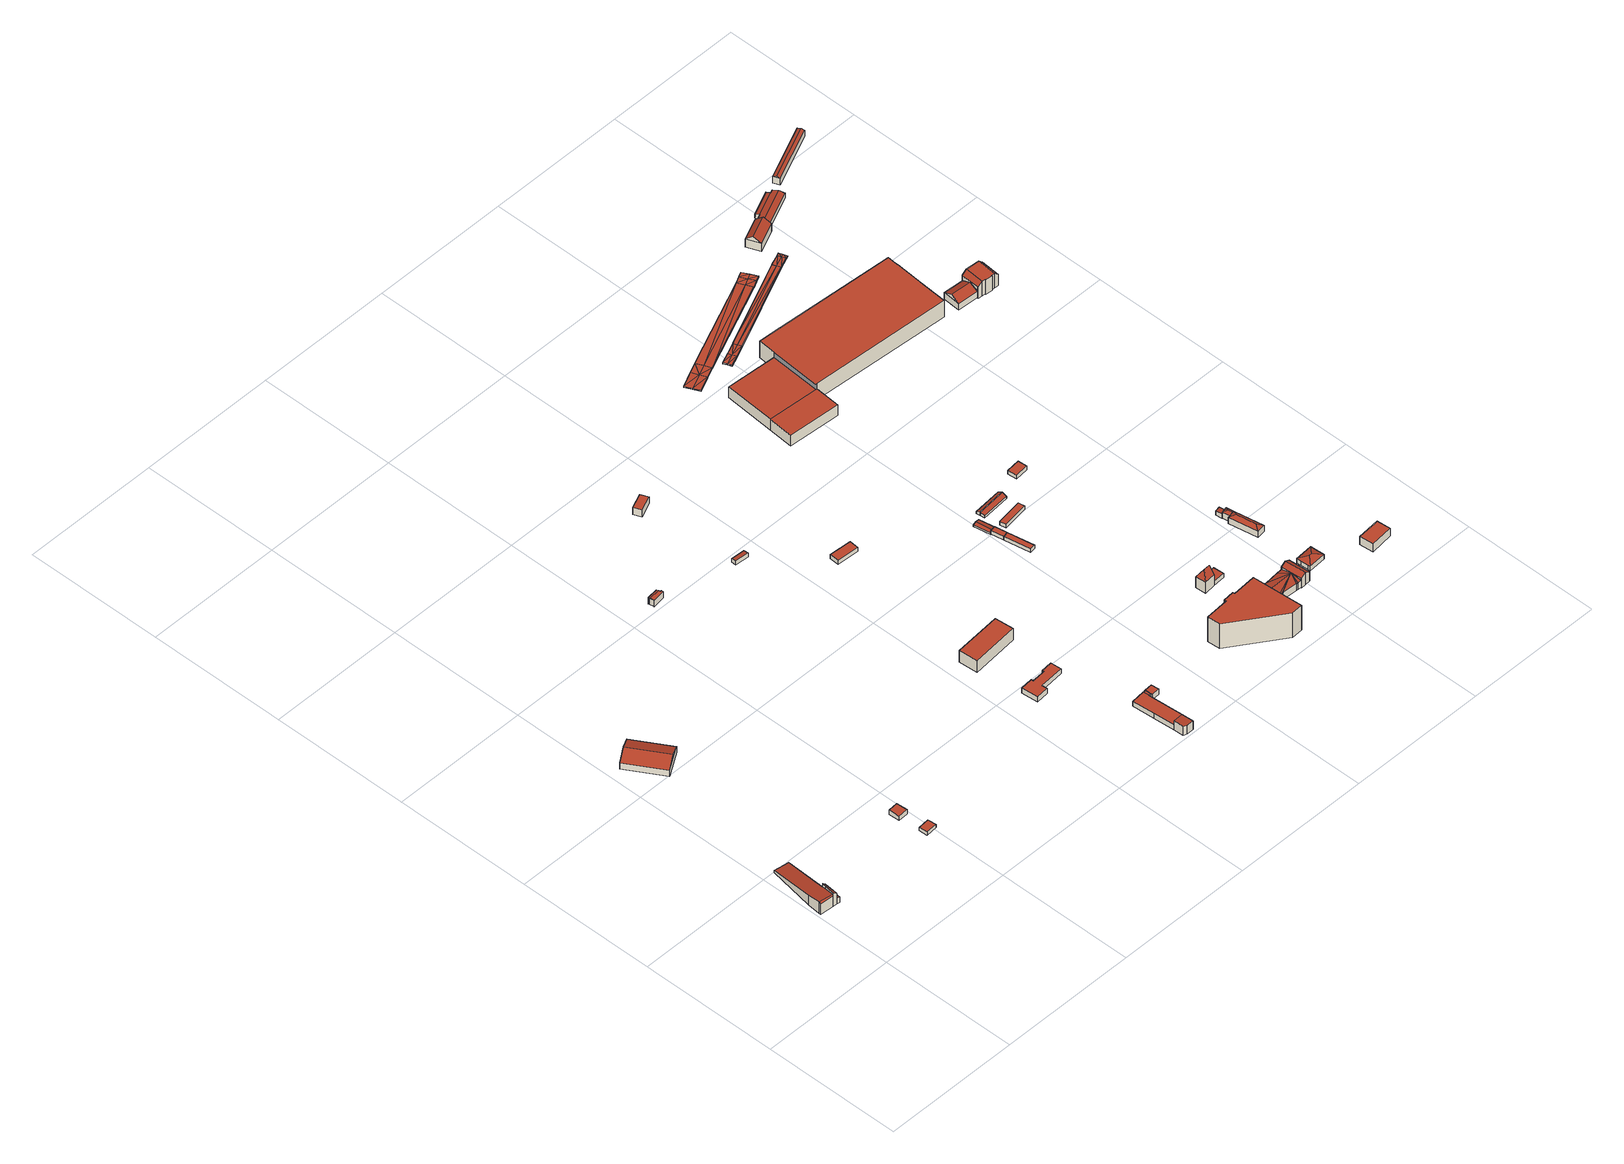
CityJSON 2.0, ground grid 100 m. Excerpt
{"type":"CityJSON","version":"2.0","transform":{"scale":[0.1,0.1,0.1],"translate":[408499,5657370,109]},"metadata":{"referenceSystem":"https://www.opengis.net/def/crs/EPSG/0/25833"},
"CityObjects":{
"building1":{"type":"Building","attributes":{"Gemeindeschluessel":14612000,"Geometrietyp2DReferenz":"3000","function":"31001_2000","roofType":"9999"},"children":["building1-1","building1-2","building1-3"]},
"building1-1":{"type":"BuildingPart","attributes":{"Dachtyp_tdc":"tdcPolyFlatRoof","Dachneigung":42.56,"QualitaetDacherkennung":70,"Geometrietyp2DReferenz":"3000","measuredHeight":11.5,"roofType":"2100"},"parents":["building1"],"geometry":[{"type":"MultiSurface","lod":"2","boundaries":[[[0,1,2,3,4]],[[1,5,6,2]],[[5,7,6]],[[8,9,10,11,12,13]],[[9,8,5,1,0]],[[3,2,6,12,11,14]]],"semantics":{"surfaces":[{"type":"WallSurface"},{"type":"RoofSurface"},{"type":"GroundSurface"}],"values":[0,0,0,0,1,2]}}]},
"building1-2":{"type":"BuildingPart","attributes":{"Dachtyp_tdc":"tdcPolyFlatRoof","Dachneigung":3.04,"QualitaetDacherkennung":68,"Geometrietyp2DReferenz":"3000","measuredHeight":4.82,"roofType":"2100"},"parents":["building1"],"geometry":[{"type":"MultiSurface","lod":"2","boundaries":[[[15,16,17,18]],[[16,13,12,17]],[[7,15,18,6]],[[7,13,16,15]],[[18,17,12,6]]],"semantics":{"surfaces":[{"type":"WallSurface"},{"type":"RoofSurface"},{"type":"GroundSurface"}],"values":[0,0,0,1,2]}}]},
"building1-3":{"type":"BuildingPart","attributes":{"Dachtyp_tdc":"tdcGableRoof","Dachneigung":10.05,"QualitaetDacherkennung":10,"Geometrietyp2DReferenz":"3000","measuredHeight":9.63,"roofType":"3100"},"parents":["building1"],"geometry":[{"type":"MultiSurface","lod":"2","boundaries":[[[19,20,21,22]],[[20,4,3,21]],[[10,23,24,11]],[[23,25,26,24]],[[25,27,28,26]],[[27,29,30,28]],[[29,19,22,30]],[[25,23,10,31]],[[31,4,20,19,29,27,25]],[[22,21,3,14,11,24,26,28,30]]],"semantics":{"surfaces":[{"type":"WallSurface"},{"type":"RoofSurface"},{"type":"GroundSurface"}],"values":[0,0,0,0,0,0,0,1,1,2]}}]},
"building2":{"type":"Building","attributes":{"Dachtyp_tdc":"tdcGableRoof","Gemeindeschluessel":14612000,"Dachneigung":17.83,"QualitaetDacherkennung":92,"Geometrietyp2DReferenz":"3000","measuredHeight":8.3,"function":"31001_2000","roofType":"3100"},"geometry":[{"type":"Solid","lod":"2","boundaries":[[[[32,33,34,35]],[[33,36,37,34]],[[36,38,39,37]],[[38,32,35,39]],[[36,33,40]],[[32,38,41]],[[33,32,41,40]],[[38,36,40,41]],[[35,34,37,39]]]],"semantics":{"surfaces":[{"type":"WallSurface"},{"type":"RoofSurface"},{"type":"GroundSurface"}],"values":[[0,0,0,0,0,0,1,1,2]]}}]},
"building3":{"type":"Building","attributes":{"Dachtyp_tdc":"tdcPolyFlatRoof","Gemeindeschluessel":14612000,"Dachneigung":0,"QualitaetDacherkennung":65,"Geometrietyp2DReferenz":"3000","measuredHeight":2.72,"function":"31001_2000","roofType":"1000"},"geometry":[{"type":"Solid","lod":"2","boundaries":[[[[42,43,44,45]],[[43,46,47,44]],[[46,48,49,47]],[[48,42,45,49]],[[48,46,43,42]],[[45,44,47,49]]]],"semantics":{"surfaces":[{"type":"WallSurface"},{"type":"RoofSurface"},{"type":"GroundSurface"}],"values":[[0,0,0,0,1,2]]}}]},
"building4":{"type":"Building","attributes":{"Dachtyp_tdc":"tdcPolyFlatRoof","Gemeindeschluessel":14612000,"Dachneigung":0,"QualitaetDacherkennung":68,"Geometrietyp2DReferenz":"3000","measuredHeight":3.53,"function":"31001_2000","roofType":"1000"},"geometry":[{"type":"Solid","lod":"2","boundaries":[[[[50,51,52,53]],[[51,54,55,52]],[[54,56,57,55]],[[56,50,53,57]],[[56,54,51,50]],[[53,52,55,57]]]],"semantics":{"surfaces":[{"type":"WallSurface"},{"type":"RoofSurface"},{"type":"GroundSurface"}],"values":[[0,0,0,0,1,2]]}}]},
"building5":{"type":"Building","attributes":{"Dachtyp_tdc":"tdcFreeFormRoof","Gemeindeschluessel":14612000,"Dachneigung":22.94,"QualitaetDacherkennung":70,"Geometrietyp2DReferenz":"3000","measuredHeight":5.92,"function":"31001_9998","roofType":"5000"},"geometry":[{"type":"Solid","lod":"2","boundaries":[[[[58,59,60,61]],[[59,62,63,60]],[[62,64,65,63]],[[64,66,67,65]],[[66,68,69,67]],[[68,70,71,69]],[[70,72,73,71]],[[72,58,61,73]],[[74,75,76,77,78]],[[79,80,78,77,66,64,62]],[[66,77,76,68]],[[58,80,79,59]],[[72,74,78,80,58]],[[59,79,62]],[[68,76,75,70]],[[70,75,74,72]],[[61,60,63,65,67,69,71,73]]]],"semantics":{"surfaces":[{"type":"WallSurface"},{"type":"RoofSurface"},{"type":"GroundSurface"}],"values":[[0,0,0,0,0,0,0,0,1,1,0,0,0,0,0,0,2]]}}]},
"building6":{"type":"Building","attributes":{"Dachtyp_tdc":"tdcPolyFlatRoof","Gemeindeschluessel":14612000,"Dachneigung":0,"QualitaetDacherkennung":86,"Geometrietyp2DReferenz":"3000","measuredHeight":4.16,"function":"31001_2000","roofType":"1000"},"geometry":[{"type":"Solid","lod":"2","boundaries":[[[[81,82,83,84]],[[82,85,86,83]],[[85,87,88,86]],[[87,89,90,88]],[[89,91,92,90]],[[91,93,94,92]],[[93,95,96,94]],[[95,97,98,96]],[[97,99,100,98]],[[99,81,84,100]],[[99,97,95,93,91,89,87,85,82,81]],[[84,83,86,88,90,92,94,96,98,100]]]],"semantics":{"surfaces":[{"type":"WallSurface"},{"type":"RoofSurface"},{"type":"GroundSurface"}],"values":[[0,0,0,0,0,0,0,0,0,0,1,2]]}}]},
"building7":{"type":"Building","attributes":{"Gemeindeschluessel":14612000,"Geometrietyp2DReferenz":"3000","function":"31001_2000","roofType":"9999"},"children":["building7-1","building7-2","building7-3"]},
"building7-1":{"type":"BuildingPart","attributes":{"Dachtyp_tdc":"tdcPolyFlatRoof","Dachneigung":3.23,"QualitaetDacherkennung":90,"Geometrietyp2DReferenz":"3000","measuredHeight":7.72,"roofType":"2100"},"parents":["building7"],"geometry":[{"type":"MultiSurface","lod":"2","boundaries":[[[101,102,103,104,105]],[[106,107,108,109,110]],[[107,111,112,108]],[[111,101,105,112]],[[111,107,106,102,101]],[[105,104,109,108,112]]],"semantics":{"surfaces":[{"type":"WallSurface"},{"type":"RoofSurface"},{"type":"GroundSurface"}],"values":[0,0,0,0,1,2]}}]},
"building7-2":{"type":"BuildingPart","attributes":{"Dachtyp_tdc":"tdcPolyFlatRoof","Dachneigung":0,"QualitaetDacherkennung":50,"Geometrietyp2DReferenz":"3000","measuredHeight":4.09,"roofType":"1000"},"parents":["building7"],"geometry":[{"type":"MultiSurface","lod":"2","boundaries":[[[113,114,115,116,117]],[[114,118,119,115]],[[118,120,121,119]],[[120,110,109,121]],[[103,122,123,104]],[[122,124,125,123]],[[124,126,127,128,125]],[[124,122,103,110,120,118,114,113,126]],[[128,116,115,119,121,109,104,123,125]]],"semantics":{"surfaces":[{"type":"WallSurface"},{"type":"RoofSurface"},{"type":"GroundSurface"}],"values":[0,0,0,0,0,0,0,1,2]}}]},
"building7-3":{"type":"BuildingPart","attributes":{"Dachtyp_tdc":"tdcPolyFlatRoof","Dachneigung":18.25,"QualitaetDacherkennung":64,"Geometrietyp2DReferenz":"3000","measuredHeight":4.33,"roofType":"2100"},"parents":["building7"],"geometry":[{"type":"MultiSurface","lod":"2","boundaries":[[[127,129,130,128]],[[129,131,132,130]],[[131,117,116,132]],[[117,131,129,127]],[[128,130,132,116]]],"semantics":{"surfaces":[{"type":"WallSurface"},{"type":"RoofSurface"},{"type":"GroundSurface"}],"values":[0,0,0,1,2]}}]},
"building8":{"type":"Building","attributes":{"Dachtyp_tdc":"tdcPolyFlatRoof","Gemeindeschluessel":14612000,"Dachneigung":0,"QualitaetDacherkennung":89,"Geometrietyp2DReferenz":"3000","measuredHeight":9.69,"function":"31001_2000","roofType":"1000"},"geometry":[{"type":"Solid","lod":"2","boundaries":[[[[133,134,135,136]],[[134,137,138,135]],[[137,139,140,138]],[[139,133,136,140]],[[139,137,134,133]],[[136,135,138,140]]]],"semantics":{"surfaces":[{"type":"WallSurface"},{"type":"RoofSurface"},{"type":"GroundSurface"}],"values":[[0,0,0,0,1,2]]}}]},
"building9":{"type":"Building","attributes":{"Dachtyp_tdc":"tdcPolyFlatRoof","Gemeindeschluessel":14612000,"Dachneigung":9.47,"QualitaetDacherkennung":72,"Geometrietyp2DReferenz":"3000","measuredHeight":3.35,"function":"31001_9998","roofType":"2100"},"geometry":[{"type":"Solid","lod":"2","boundaries":[[[[141,142,143,144]],[[142,145,146,143]],[[145,147,148,146]],[[147,141,144,148]],[[147,145,142,141]],[[144,143,146,148]]]],"semantics":{"surfaces":[{"type":"WallSurface"},{"type":"RoofSurface"},{"type":"GroundSurface"}],"values":[[0,0,0,0,1,2]]}}]},
"building10":{"type":"Building","attributes":{"Dachtyp_tdc":"tdcPolyFlatRoof","Gemeindeschluessel":14612000,"Dachneigung":0,"QualitaetDacherkennung":86,"Geometrietyp2DReferenz":"3000","measuredHeight":4.39,"function":"31001_2000","roofType":"1000"},"geometry":[{"type":"Solid","lod":"2","boundaries":[[[[149,150,151,152]],[[150,153,154,151]],[[153,155,156,154]],[[155,157,158,156]],[[157,149,152,158]],[[157,155,153,150,149]],[[152,151,154,156,158]]]],"semantics":{"surfaces":[{"type":"WallSurface"},{"type":"RoofSurface"},{"type":"GroundSurface"}],"values":[[0,0,0,0,0,1,2]]}}]},
"building11":{"type":"Building","attributes":{"Dachtyp_tdc":"tdcPolyFlatRoof","Gemeindeschluessel":14612000,"Dachneigung":0,"QualitaetDacherkennung":69,"Geometrietyp2DReferenz":"3000","measuredHeight":5.71,"function":"31001_2000","roofType":"1000"},"geometry":[{"type":"Solid","lod":"2","boundaries":[[[[159,160,161,162]],[[160,163,164,161]],[[163,165,166,164]],[[165,159,162,166]],[[165,163,160,159]],[[162,161,164,166]]]],"semantics":{"surfaces":[{"type":"WallSurface"},{"type":"RoofSurface"},{"type":"GroundSurface"}],"values":[[0,0,0,0,1,2]]}}]},
"building12":{"type":"Building","attributes":{"Dachtyp_tdc":"tdcPolyFlatRoof","Gemeindeschluessel":14612000,"Dachneigung":0,"QualitaetDacherkennung":74,"Geometrietyp2DReferenz":"3000","measuredHeight":3.53,"function":"31001_2000","roofType":"1000"},"geometry":[{"type":"Solid","lod":"2","boundaries":[[[[167,168,169,170]],[[168,171,172,169]],[[171,173,174,172]],[[173,167,170,174]],[[173,171,168,167]],[[170,169,172,174]]]],"semantics":{"surfaces":[{"type":"WallSurface"},{"type":"RoofSurface"},{"type":"GroundSurface"}],"values":[[0,0,0,0,1,2]]}}]},
"building13":{"type":"Building","attributes":{"Dachtyp_tdc":"tdcPolyFlatRoof","Gemeindeschluessel":14612000,"Dachneigung":0,"QualitaetDacherkennung":20,"Geometrietyp2DReferenz":"3000","measuredHeight":20.6,"function":"31001_2000","roofType":"1000"},"geometry":[{"type":"Solid","lod":"2","boundaries":[[[[175,176,177,178]],[[176,179,180,177]],[[179,181,182,180]],[[181,183,184,182]],[[183,185,186,184]],[[185,187,188,186]],[[187,189,190,188]],[[189,191,192,190]],[[191,175,178,192]],[[191,189,187,185,183,181,179,176,175]],[[178,177,180,182,184,186,188,190,192]]]],"semantics":{"surfaces":[{"type":"WallSurface"},{"type":"RoofSurface"},{"type":"GroundSurface"}],"values":[[0,0,0,0,0,0,0,0,0,1,2]]}}]},
"building14":{"type":"Building","attributes":{"Dachtyp_tdc":"tdcPolyFlatRoof","Gemeindeschluessel":14612000,"Dachneigung":0,"QualitaetDacherkennung":90,"Geometrietyp2DReferenz":"3000","measuredHeight":2.68,"function":"31001_9998","roofType":"1000"},"geometry":[{"type":"Solid","lod":"2","boundaries":[[[[193,194,195,196]],[[194,197,198,195]],[[197,199,200,198]],[[199,193,196,200]],[[199,197,194,193]],[[196,195,198,200]]]],"semantics":{"surfaces":[{"type":"WallSurface"},{"type":"RoofSurface"},{"type":"GroundSurface"}],"values":[[0,0,0,0,1,2]]}}]},
"building15":{"type":"Building","attributes":{"Dachtyp_tdc":"tdcPolyFlatRoof","Gemeindeschluessel":14612000,"Dachneigung":0,"QualitaetDacherkennung":85,"Geometrietyp2DReferenz":"3000","measuredHeight":2.77,"function":"31001_9998","roofType":"1000"},"geometry":[{"type":"Solid","lod":"2","boundaries":[[[[199,197,201,202]],[[197,203,204,201]],[[203,205,206,204]],[[205,199,202,206]],[[205,203,197,199]],[[202,201,204,206]]]],"semantics":{"surfaces":[{"type":"WallSurface"},{"type":"RoofSurface"},{"type":"GroundSurface"}],"values":[[0,0,0,0,1,2]]}}]},
"building16":{"type":"Building","attributes":{"Dachtyp_tdc":"tdcFreeFormRoof","Gemeindeschluessel":14612000,"Dachneigung":17.52,"QualitaetDacherkennung":20,"Geometrietyp2DReferenz":"3000","measuredHeight":2.26,"function":"31001_9998","roofType":"5000"},"geometry":[{"type":"Solid","lod":"2","boundaries":[[[[207,208,209,210]],[[208,211,212,209]],[[211,213,214,212]],[[213,215,216,214]],[[215,207,210,216]],[[207,215,213,217,218]],[[208,218,217,211]],[[208,207,218]],[[213,211,217]],[[210,209,212,214,216]]]],"semantics":{"surfaces":[{"type":"WallSurface"},{"type":"RoofSurface"},{"type":"GroundSurface"}],"values":[[0,0,0,0,0,1,1,0,0,2]]}}]},
"building17":{"type":"Building","attributes":{"Dachtyp_tdc":"tdcFreeFormRoof","Gemeindeschluessel":14612000,"Dachneigung":56.59,"QualitaetDacherkennung":3,"Geometrietyp2DReferenz":"3000","measuredHeight":14.54,"function":"31001_9998","roofType":"5000"},"geometry":[{"type":"Solid","lod":"2","boundaries":[[[[219,220,221,222]],[[220,223,224,221]],[[223,225,226,224]],[[225,219,222,226]],[[227,228,225,223]],[[227,223,220]],[[228,227,220,219]],[[228,219,225]],[[222,221,224,226]]]],"semantics":{"surfaces":[{"type":"WallSurface"},{"type":"RoofSurface"},{"type":"GroundSurface"}],"values":[[0,0,0,0,1,1,1,0,2]]}}]},
"building18":{"type":"Building","attributes":{"Dachtyp_tdc":"tdcPolyFlatRoof","Gemeindeschluessel":14612000,"Dachneigung":0,"QualitaetDacherkennung":0,"Geometrietyp2DReferenz":"3000","BezugspunktDach":"2000","measuredHeight":3,"function":"31001_9998"},"geometry":[{"type":"MultiSurface","lod":"2","boundaries":[[[229,230,231,232]],[[232,231,233,234]],[[231,230,235,233]],[[230,229,236,235]],[[229,232,234,236]],[[234,233,235,236]]],"semantics":{"surfaces":[{"type":"RoofSurface"},{"type":"WallSurface"},{"type":"GroundSurface"}],"values":[0,1,1,1,1,2]}}]},
"building19":{"type":"Building","attributes":{"Dachtyp_tdc":"tdcPolyFlatRoof","Gemeindeschluessel":14612000,"Dachneigung":24.61,"QualitaetDacherkennung":64,"Geometrietyp2DReferenz":"3000","measuredHeight":3.1,"function":"31001_9998","roofType":"2100"},"geometry":[{"type":"Solid","lod":"2","boundaries":[[[[237,238,239,240]],[[238,241,242,239]],[[241,243,244,242]],[[243,237,240,244]],[[243,241,238,237]],[[240,239,242,244]]]],"semantics":{"surfaces":[{"type":"WallSurface"},{"type":"RoofSurface"},{"type":"GroundSurface"}],"values":[[0,0,0,0,1,2]]}}]},
"building20":{"type":"Building","attributes":{"Dachtyp_tdc":"tdcPolyFlatRoof","Gemeindeschluessel":14612000,"Dachneigung":26.6,"QualitaetDacherkennung":66,"Geometrietyp2DReferenz":"3000","measuredHeight":3.11,"function":"31001_9998","roofType":"2100"},"geometry":[{"type":"Solid","lod":"2","boundaries":[[[[238,245,246,239]],[[245,247,248,246]],[[247,241,242,248]],[[241,238,239,242]],[[241,247,245,238]],[[239,246,248,242]]]],"semantics":{"surfaces":[{"type":"WallSurface"},{"type":"RoofSurface"},{"type":"GroundSurface"}],"values":[[0,0,0,0,1,2]]}}]},
"building21":{"type":"Building","attributes":{"Dachtyp_tdc":"tdcPolyFlatRoof","Gemeindeschluessel":14612000,"Dachneigung":0,"QualitaetDacherkennung":41,"Geometrietyp2DReferenz":"3000","measuredHeight":3.56,"function":"31001_9998","roofType":"1000"},"geometry":[{"type":"Solid","lod":"2","boundaries":[[[[249,250,226,222]],[[250,251,252,226]],[[251,253,254,252]],[[253,255,256,254]],[[255,249,222,256]],[[255,253,251,250,249]],[[222,226,252,254,256]]]],"semantics":{"surfaces":[{"type":"WallSurface"},{"type":"RoofSurface"},{"type":"GroundSurface"}],"values":[[0,0,0,0,0,1,2]]}}]},
"building22":{"type":"Building","attributes":{"Dachtyp_tdc":"tdcFreeFormRoof","Gemeindeschluessel":14612000,"Dachneigung":12.06,"QualitaetDacherkennung":90,"Geometrietyp2DReferenz":"3000","measuredHeight":7.38,"function":"31001_2000","roofType":"5000"},"geometry":[{"type":"Solid","lod":"2","boundaries":[[[[257,258,259,260]],[[258,261,262,259]],[[261,263,264,262]],[[263,265,266,264]],[[265,267,268,266]],[[267,269,270,268]],[[269,271,272,270]],[[271,273,274,272]],[[273,275,276,274]],[[275,277,278,276]],[[277,279,280,278]],[[279,281,282,280]],[[281,283,284,282]],[[283,285,286,284]],[[285,257,260,286]],[[283,287,285]],[[281,287,283]],[[279,287,281]],[[279,288,287]],[[288,279,277]],[[275,288,277]],[[273,288,275]],[[271,288,273]],[[269,288,271]],[[288,269,267]],[[287,258,257]],[[287,261,258]],[[287,263,261]],[[287,265,263]],[[287,267,265]],[[267,287,288]],[[287,257,285]],[[260,259,262,264,266,268,270,272,274,276,278,280,282,284,286]]]],"semantics":{"surfaces":[{"type":"WallSurface"},{"type":"RoofSurface"},{"type":"GroundSurface"}],"values":[[0,0,0,0,0,0,0,0,0,0,0,0,0,0,0,1,1,1,1,1,0,0,0,0,0,1,1,1,1,1,1,0,2]]}}]},
"building23":{"type":"Building","attributes":{"Dachtyp_tdc":"tdcGableRoof","Gemeindeschluessel":14612000,"Dachneigung":30.51,"QualitaetDacherkennung":92,"Geometrietyp2DReferenz":"3000","measuredHeight":9.97,"function":"31001_2000","roofType":"3100"},"geometry":[{"type":"Solid","lod":"2","boundaries":[[[[289,290,291,292]],[[290,293,294,291]],[[293,295,296,294]],[[295,297,298,296]],[[297,299,300,298]],[[299,301,302,300]],[[301,289,292,302]],[[297,295,293,290]],[[290,289,301,299,297]],[[292,291,294,296,298,300,302]]]],"semantics":{"surfaces":[{"type":"WallSurface"},{"type":"RoofSurface"},{"type":"GroundSurface"}],"values":[[0,0,0,0,0,0,0,1,1,2]]}}]},
"building24":{"type":"Building","attributes":{"Dachtyp_tdc":"tdcPolyFlatRoof","Gemeindeschluessel":14612000,"Dachneigung":0,"QualitaetDacherkennung":88,"Geometrietyp2DReferenz":"3000","measuredHeight":3.16,"function":"31001_9998","roofType":"1000"},"geometry":[{"type":"Solid","lod":"2","boundaries":[[[[303,304,305,306]],[[304,307,308,305]],[[307,309,310,308]],[[309,303,306,310]],[[309,307,304,303]],[[306,305,308,310]]]],"semantics":{"surfaces":[{"type":"WallSurface"},{"type":"RoofSurface"},{"type":"GroundSurface"}],"values":[[0,0,0,0,1,2]]}}]},
"building25":{"type":"Building","attributes":{"Dachtyp_tdc":"tdcFreeFormRoof","Gemeindeschluessel":14612000,"Dachneigung":18.76,"QualitaetDacherkennung":91,"Geometrietyp2DReferenz":"3000","measuredHeight":5.44,"function":"31001_2000","roofType":"5000"},"geometry":[{"type":"Solid","lod":"2","boundaries":[[[[311,312,313,314]],[[312,315,316,313]],[[315,317,318,316]],[[317,319,320,318]],[[319,321,322,320]],[[321,311,314,322]],[[315,312,323]],[[319,317,324,311,321]],[[324,323,312,311]],[[315,323,324,317]],[[314,313,316,318,320,322]]]],"semantics":{"surfaces":[{"type":"WallSurface"},{"type":"RoofSurface"},{"type":"GroundSurface"}],"values":[[0,0,0,0,0,0,1,1,1,1,2]]}}]},
"building26":{"type":"Building","attributes":{"Gemeindeschluessel":14612000,"Geometrietyp2DReferenz":"3000","function":"31001_9998","roofType":"9999"},"children":["building26-1","building26-2"]},
"building26-1":{"type":"BuildingPart","attributes":{"Dachtyp_tdc":"tdcHipAndGableRoof","Dachneigung":31.69,"QualitaetDacherkennung":77,"Geometrietyp2DReferenz":"3000","measuredHeight":6.26,"roofType":"5000"},"parents":["building26"],"geometry":[{"type":"MultiSurface","lod":"2","boundaries":[[[325,326,327,328]],[[326,329,330,327]],[[329,331,332,330]],[[329,326,333]],[[326,325,334,335,333]],[[335,336,331,329,333]],[[328,327,330,332,337]]],"semantics":{"surfaces":[{"type":"WallSurface"},{"type":"RoofSurface"},{"type":"GroundSurface"}],"values":[0,0,0,1,1,1,2]}}]},
"building26-2":{"type":"BuildingPart","attributes":{"Dachtyp_tdc":"tdcHipRoof","Dachneigung":30,"QualitaetDacherkennung":84,"Geometrietyp2DReferenz":"3000","measuredHeight":6.96,"roofType":"3200"},"parents":["building26"],"geometry":[{"type":"MultiSurface","lod":"2","boundaries":[[[338,339,340,341]],[[339,342,328,340]],[[342,325,328]],[[343,344,345,332,331]],[[344,338,341,345]],[[338,344,346]],[[343,336,347,334,342,339,348]],[[344,343,348,346]],[[339,338,346,348]],[[341,340,328,337,332,345]]],"semantics":{"surfaces":[{"type":"WallSurface"},{"type":"RoofSurface"},{"type":"GroundSurface"}],"values":[0,0,0,0,0,1,1,1,1,2]}}]},
"building27":{"type":"Building","attributes":{"Dachtyp_tdc":"tdcPolyFlatRoof","Gemeindeschluessel":14612000,"Dachneigung":7.75,"QualitaetDacherkennung":71,"Geometrietyp2DReferenz":"3000","measuredHeight":3.47,"function":"31001_9998","roofType":"2100"},"geometry":[{"type":"Solid","lod":"2","boundaries":[[[[349,350,351,352]],[[350,353,354,351]],[[353,355,356,354]],[[355,349,352,356]],[[355,353,350,349]],[[352,351,354,356]]]],"semantics":{"surfaces":[{"type":"WallSurface"},{"type":"RoofSurface"},{"type":"GroundSurface"}],"values":[[0,0,0,0,1,2]]}}]},
"building28":{"type":"Building","attributes":{"Stand_DGM":"2016","Stand_Basis-DLM":"2021","Gemeindeschluessel":"14612000","ObjektHoehe":1,"Stand_Laserscan":"2016","BodenHoehe":110.6,"Stand_3D-Stadtmodell":"2023","Geometrietyp2DReferenz":2000,"AbsoluteHoehe":111.6,"measuredHeight":1,"function":"53001_1800","roofType":"9999"},"geometry":[{"type":"MultiSurface","lod":"2","boundaries":[[[357,358,359]],[[357,359,360]],[[360,359,361]],[[361,359,362]],[[361,362,363]],[[363,362,364]],[[364,362,365]],[[364,365,366]],[[364,366,367]],[[367,366,368]],[[367,368,369]],[[358,370,371]],[[358,371,359]],[[359,371,372]],[[359,372,362]],[[362,372,365]],[[365,372,373]],[[365,373,374]],[[365,374,375]],[[365,375,376]],[[365,376,366]],[[366,376,377]],[[366,377,368]],[[358,357,378]],[[358,378,379]],[[357,360,380]],[[357,380,378]],[[360,361,381]],[[360,381,380]],[[361,363,382]],[[361,382,381]],[[363,364,383]],[[363,383,382]],[[364,367,384]],[[364,384,383]],[[367,369,385]],[[367,385,384]],[[369,368,386]],[[369,386,385]],[[368,377,387]],[[368,387,386]],[[377,376,388]],[[377,388,387]],[[376,375,389]],[[376,389,388]],[[375,374,390]],[[375,390,389]],[[374,373,391]],[[374,391,390]],[[373,372,392]],[[373,392,391]],[[372,371,393]],[[372,393,392]],[[371,370,394]],[[371,394,393]],[[370,358,379]],[[370,379,394]],[[395,379,378]],[[380,395,378]],[[381,395,380]],[[396,395,381]],[[382,396,381]],[[383,396,382]],[[397,396,383]],[[398,397,383]],[[384,398,383]],[[386,398,384]],[[385,386,384]],[[393,394,379]],[[395,393,379]],[[392,393,395]],[[396,392,395]],[[397,392,396]],[[391,392,397]],[[390,391,397]],[[389,390,397]],[[388,389,397]],[[398,388,397]],[[387,388,398]],[[386,387,398]]],"semantics":{"surfaces":[{"type":"RoofSurface"},{"type":"WallSurface"},{"type":"GroundSurface"}],"values":[0,0,0,0,0,0,0,0,0,0,0,0,0,0,0,0,0,0,0,0,0,0,0,1,1,1,1,1,1,1,1,1,1,1,1,1,1,1,1,1,1,1,1,1,1,1,1,1,1,1,1,1,1,1,1,1,1,2,2,2,2,2,2,2,2,2,2,2,2,2,2,2,2,2,2,2,2,2,2,2]}}]},
"building29":{"type":"Building","attributes":{"Gemeindeschluessel":14612000,"Geometrietyp2DReferenz":"3000","function":"31001_2000","roofType":"9999"},"children":["building29-1","building29-2","building29-3"]},
"building29-1":{"type":"BuildingPart","attributes":{"Dachtyp_tdc":"tdcPolyFlatRoof","Dachneigung":0,"QualitaetDacherkennung":43,"Geometrietyp2DReferenz":"3000","measuredHeight":9.17,"roofType":"1000"},"parents":["building29"],"geometry":[{"type":"MultiSurface","lod":"2","boundaries":[[[399,400,401,402,403]],[[400,404,405,401]],[[404,400,399,406]],[[407,402,401,405]]],"semantics":{"surfaces":[{"type":"WallSurface"},{"type":"RoofSurface"},{"type":"GroundSurface"}],"values":[0,0,1,2]}}]},
"building29-2":{"type":"BuildingPart","attributes":{"Dachtyp_tdc":"tdcPolyFlatRoof","Dachneigung":0,"QualitaetDacherkennung":83,"Geometrietyp2DReferenz":"3000","measuredHeight":8.96,"roofType":"1000"},"parents":["building29"],"geometry":[{"type":"MultiSurface","lod":"2","boundaries":[[[408,409,410,411]],[[409,412,413,410]],[[412,403,402,413]],[[403,412,409,408,414]],[[411,410,413,402,407]]],"semantics":{"surfaces":[{"type":"WallSurface"},{"type":"RoofSurface"},{"type":"GroundSurface"}],"values":[0,0,0,1,2]}}]},
"building29-3":{"type":"BuildingPart","attributes":{"Dachtyp_tdc":"tdcPolyFlatRoof","Dachneigung":0,"QualitaetDacherkennung":79,"Geometrietyp2DReferenz":"3000","measuredHeight":13.58,"roofType":"1000"},"parents":["building29"],"geometry":[{"type":"MultiSurface","lod":"2","boundaries":[[[415,416,417,405,404]],[[416,418,419,417]],[[418,420,421,419]],[[420,422,423,421]],[[422,424,425,423]],[[424,426,427,425]],[[426,428,429,427]],[[428,430,431,429]],[[430,432,433,431]],[[432,434,408,411,433]],[[432,430,428,426,424,422,420,418,416,415,435,434]],[[411,407,405,417,419,421,423,425,427,429,431,433]]],"semantics":{"surfaces":[{"type":"WallSurface"},{"type":"RoofSurface"},{"type":"GroundSurface"}],"values":[0,0,0,0,0,0,0,0,0,0,1,2]}}]},
"building30":{"type":"Building","attributes":{"Dachtyp_tdc":"tdcPolyFlatRoof","Gemeindeschluessel":14612000,"Dachneigung":0,"QualitaetDacherkennung":89,"Geometrietyp2DReferenz":"3000","measuredHeight":6.48,"function":"31001_2000","roofType":"1000"},"geometry":[{"type":"Solid","lod":"2","boundaries":[[[[436,437,438,439]],[[437,440,441,438]],[[440,442,443,441]],[[442,436,439,443]],[[442,440,437,436]],[[439,438,441,443]]]],"semantics":{"surfaces":[{"type":"WallSurface"},{"type":"RoofSurface"},{"type":"GroundSurface"}],"values":[[0,0,0,0,1,2]]}}]},
"building31":{"type":"Building","attributes":{"Stand_DGM":"2016","Stand_Basis-DLM":"2021","Gemeindeschluessel":"14612000","ObjektHoehe":1,"Stand_Laserscan":"2016","BodenHoehe":110.52,"Stand_3D-Stadtmodell":"2023","Geometrietyp2DReferenz":2000,"AbsoluteHoehe":111.52,"measuredHeight":1,"function":"53001_1800","roofType":"9999"},"geometry":[{"type":"MultiSurface","lod":"2","boundaries":[[[444,445,446]],[[446,445,447]],[[448,449,444]],[[444,449,445]],[[450,451,449]],[[450,449,448]],[[452,453,454]],[[452,454,450]],[[450,454,451]],[[455,456,453]],[[455,453,452]],[[457,444,458]],[[458,444,446]],[[459,448,460]],[[460,448,457]],[[457,448,444]],[[461,450,448]],[[461,448,462]],[[462,448,459]],[[463,452,461]],[[461,452,450]],[[464,455,452]],[[464,452,463]],[[446,447,465]],[[446,465,466]],[[447,445,467]],[[447,467,465]],[[445,449,468]],[[445,468,467]],[[449,451,469]],[[449,469,468]],[[451,454,470]],[[451,470,469]],[[454,453,471]],[[454,471,470]],[[453,456,472]],[[453,472,471]],[[456,455,473]],[[456,473,472]],[[455,464,474]],[[455,474,473]],[[464,463,475]],[[464,475,474]],[[463,461,476]],[[463,476,475]],[[461,462,477]],[[461,477,476]],[[462,459,478]],[[462,478,477]],[[459,460,479]],[[459,479,478]],[[460,457,480]],[[460,480,479]],[[457,458,481]],[[457,481,480]],[[458,446,466]],[[458,466,481]],[[466,467,482]],[[465,467,466]],[[482,468,483]],[[467,468,482]],[[468,469,484]],[[483,468,484]],[[470,471,485]],[[484,470,485]],[[469,470,484]],[[471,472,473]],[[485,471,473]],[[481,482,480]],[[466,482,481]],[[479,483,478]],[[480,483,479]],[[482,483,480]],[[483,484,476]],[[477,483,476]],[[478,483,477]],[[476,485,475]],[[484,485,476]],[[485,473,474]],[[475,485,474]]],"semantics":{"surfaces":[{"type":"RoofSurface"},{"type":"WallSurface"},{"type":"GroundSurface"}],"values":[0,0,0,0,0,0,0,0,0,0,0,0,0,0,0,0,0,0,0,0,0,0,0,1,1,1,1,1,1,1,1,1,1,1,1,1,1,1,1,1,1,1,1,1,1,1,1,1,1,1,1,1,1,1,1,1,1,2,2,2,2,2,2,2,2,2,2,2,2,2,2,2,2,2,2,2,2,2,2,2]}}]},
"building32":{"type":"Building","attributes":{"Dachtyp_tdc":"tdcGableRoof","Gemeindeschluessel":14612000,"Dachneigung":25.31,"QualitaetDacherkennung":84,"Geometrietyp2DReferenz":"3000","measuredHeight":8.04,"function":"31001_2000","roofType":"3100"},"geometry":[{"type":"Solid","lod":"2","boundaries":[[[[486,487,488,489]],[[487,490,491,488]],[[490,492,493,491]],[[492,486,489,493]],[[490,487,494]],[[486,492,495]],[[487,486,495,494]],[[492,490,494,495]],[[489,488,491,493]]]],"semantics":{"surfaces":[{"type":"WallSurface"},{"type":"RoofSurface"},{"type":"GroundSurface"}],"values":[[0,0,0,0,0,0,1,1,2]]}}]},
"building33":{"type":"Building","attributes":{"name":"Wasserschutzpolizei Dresden","Gemeindeschluessel":14612000,"Geometrietyp2DReferenz":"3000","function":"31001_3071","roofType":"9999"},"children":["building33-1","building33-2","building33-3"]},
"building33-1":{"type":"BuildingPart","attributes":{"Dachtyp_tdc":"tdcGableRoof","Dachneigung":12.15,"QualitaetDacherkennung":88,"Geometrietyp2DReferenz":"3000","measuredHeight":4.92,"roofType":"3100"},"parents":["building33"],"geometry":[{"type":"MultiSurface","lod":"2","boundaries":[[[496,497,498,499]],[[500,501,502,503]],[[501,504,505,502]],[[504,506,507,505]],[[504,508,509,506]],[[500,497,496,509,508,501]],[[501,508,504]],[[507,499,498,503,502,505]]],"semantics":{"surfaces":[{"type":"WallSurface"},{"type":"RoofSurface"},{"type":"GroundSurface"}],"values":[0,0,0,0,1,1,0,2]}}]},
"building33-2":{"type":"BuildingPart","attributes":{"Dachtyp_tdc":"tdcGableRoof","Dachneigung":37.34,"QualitaetDacherkennung":86,"Geometrietyp2DReferenz":"3000","measuredHeight":10.68,"roofType":"3100"},"parents":["building33"],"geometry":[{"type":"MultiSurface","lod":"2","boundaries":[[[510,511,512,513]],[[511,514,515,512]],[[514,516,496,499,515]],[[517,518,519,507,506]],[[518,510,513,519]],[[518,520,521,522,510]],[[511,522,521,523,514]],[[516,523,521,520,517]],[[514,523,516]],[[517,520,518]],[[510,522,511]],[[513,512,515,499,507,519]]],"semantics":{"surfaces":[{"type":"WallSurface"},{"type":"RoofSurface"},{"type":"GroundSurface"}],"values":[0,0,0,0,0,1,1,0,0,0,0,2]}}]},
"building33-3":{"type":"BuildingPart","attributes":{"Dachtyp_tdc":"tdcPolyFlatRoof","Dachneigung":13.07,"QualitaetDacherkennung":75,"Geometrietyp2DReferenz":"3000","measuredHeight":4.04,"roofType":"2100"},"parents":["building33"],"geometry":[{"type":"MultiSurface","lod":"2","boundaries":[[[524,525,526,527]],[[525,500,503,526]],[[524,527,498,497]],[[497,500,525,524]],[[527,526,503,498]]],"semantics":{"surfaces":[{"type":"WallSurface"},{"type":"RoofSurface"},{"type":"GroundSurface"}],"values":[0,0,0,1,2]}}]},
"building34":{"type":"Building","attributes":{"Dachtyp_tdc":"tdcCutGableRoof","Gemeindeschluessel":14612000,"Dachneigung":0.035,"QualitaetDacherkennung":41,"Geometrietyp2DReferenz":"3000","measuredHeight":12.02,"function":"31001_2000","roofType":"9999"},"geometry":[{"type":"Solid","lod":"2","boundaries":[[[[528,529,530,531]],[[529,532,533,530]],[[532,534,535,533]],[[534,536,537,535]],[[536,538,539,537]],[[538,540,541,539]],[[540,542,543,541]],[[542,544,545,543]],[[544,546,547,545]],[[546,548,549,547]],[[548,550,551,549]],[[550,552,553,551]],[[552,554,555,553]],[[554,528,531,555]],[[542,540,538,536,534,532]],[[550,548,546,544]],[[532,529,528,554,552,550,544,542]],[[531,530,533,535,537,539,541,543,545,547,549,551,553,555]]]],"semantics":{"surfaces":[{"type":"WallSurface"},{"type":"RoofSurface"},{"type":"GroundSurface"}],"values":[[0,0,0,0,0,0,0,0,0,0,0,0,0,0,1,1,1,2]]}}]},
"building35":{"type":"Building","attributes":{"Dachtyp_tdc":"tdcGableRoof","Gemeindeschluessel":14612000,"Dachneigung":14.05,"QualitaetDacherkennung":71,"Geometrietyp2DReferenz":"3000","measuredHeight":5.95,"function":"31001_9998","roofType":"3100"},"geometry":[{"type":"Solid","lod":"2","boundaries":[[[[556,557,558,559]],[[557,560,561,558]],[[560,562,563,561]],[[562,564,565,563]],[[564,556,559,565]],[[556,564,566,567]],[[568,567,566,569,570,571]],[[557,568,571,560]],[[560,571,570,562]],[[570,569,562]],[[562,569,566,564]],[[556,567,568,557]],[[559,558,561,563,565]]]],"semantics":{"surfaces":[{"type":"WallSurface"},{"type":"RoofSurface"},{"type":"GroundSurface"}],"values":[[0,0,0,0,0,1,1,0,0,0,0,0,2]]}}]}
},
"vertices":[
[122,636,136],[143,634,117],[143,634,29],[122,636,29],[122,636,108],[137,569,117],[137,569,29],[137,569,77],[133,529,117],[105,531,144],[105,531,117],[105,531,29],[133,529,29],[133,529,77],[106,539,29],
[159,567,75],[156,527,75],[156,527,29],[159,567,29],
[176,962,49],[132,702,96],[132,702,29],[176,962,29],[3,539,113],[3,539,29],[4,551,125],[4,551,29],[13,645,108],[13,645,29],[69,980,48],[69,980,29],[106,539,125],
[245,2344,77],[402,2086,77],[402,2086,28],[245,2344,28],[227,1979,78],[227,1979,28],[70,2237,78],[70,2237,28],[314,2032,111],[157,2290,111],
[912,534,61],[908,595,61],[908,595,34],[912,534,34],[991,601,61],[991,601,34],[996,540,61],[996,540,34],
[895,742,63],[890,822,63],[890,822,28],[895,742,28],[961,827,63],[961,827,28],[966,746,63],[966,746,28],
[1282,3056,59],[1295,3058,59],[1295,3058,9],[1282,3056,9],[1297,3044,59],[1297,3044,9],[1206,3032,59],[1206,3032,9],[1206,3033,59],[1206,3033,9],[1202,3066,59],[1202,3066,9],[1201,3074,59],[1201,3074,9],[1278,3084,59],[1278,3084,9],[1278,3084,61],[1201,3074,61],[1202,3066,64],[1203,3055,69],[1281,3066,69],[1295,3058,64],[1282,3056,64],
[2172,827,71],[2162,947,71],[2162,947,30],[2172,827,30],[2253,955,71],[2253,955,30],[2254,939,71],[2254,939,30],[2353,947,71],[2353,947,30],[2352,959,71],[2352,959,30],[2433,966,71],[2433,966,30],[2439,888,71],[2439,888,30],[2260,874,71],[2260,874,30],[2263,834,71],[2263,834,30],
[2560,9,107],[2557,81,107],[2557,81,71],[2557,81,30],[2560,9,30],[2631,86,102],[2637,4,102],[2637,4,30],[2631,86,30],[2631,86,71],[2585,0,105],[2585,0,30],
[2634,359,71],[2643,241,71],[2643,241,30],[2634,359,30],[2634,359,67],[2655,88,71],[2655,88,30],[2631,87,71],[2631,87,30],[2545,234,71],[2545,234,30],[2533,395,71],[2533,395,30],[2631,403,71],[2631,403,67],[2631,403,30],
[2649,404,73],[2649,404,30],[2652,361,73],[2652,361,30],
[2111,1261,120],[2100,1397,120],[2100,1397,23],[2111,1261,23],[2441,1426,120],[2441,1426,23],[2453,1290,120],[2453,1290,23],
[1789,2920,44],[1792,2957,38],[1792,2957,10],[1789,2920,10],[1891,2950,38],[1891,2950,10],[1889,2913,44],[1889,2913,10],
[2652,361,74],[2649,404,74],[2649,404,31],[2652,361,31],[2706,408,74],[2706,408,31],[2710,351,74],[2710,351,31],[2653,347,74],[2653,347,31],
[1671,3648,75],[1781,3694,75],[1781,3694,17],[1671,3648,17],[1804,3639,75],[1804,3639,17],[1694,3593,75],[1694,3593,17],
[2365,2473,48],[2206,2483,48],[2206,2483,13],[2365,2473,13],[2210,2550,48],[2210,2550,13],[2369,2539,48],[2369,2539,13],
[3483,464,234],[3655,476,234],[3655,476,28],[3483,464,28],[3681,110,234],[3681,110,28],[3599,104,234],[3599,104,28],[3237,354,234],[3237,354,28],[3231,446,234],[3231,446,28],[3401,457,234],[3401,457,28],[3400,472,234],[3400,472,28],[3481,478,234],[3481,478,28],
[3103,1734,38],[3063,1727,38],[3063,1727,11],[3103,1734,11],[3030,1916,38],[3030,1916,11],[3070,1923,38],[3070,1923,11],
[3030,1916,10],[3070,1923,10],[3014,2005,38],[3014,2005,10],[3054,2012,38],[3054,2012,10],
[3054,2012,21],[3014,2005,19],[3014,2005,5],[3054,2012,5],[2991,2125,18],[2991,2125,5],[3048,2134,17],[3048,2134,5],[3068,2013,17],[3068,2013,5],[3014,2128,28],[3034,2008,28],
[3598,740,112],[3517,734,112],[3517,734,24],[3598,740,24],[3511,808,112],[3511,808,24],[3591,816,112],[3591,816,24],[3548,774,169],[3595,778,170],
[3294,2047,37],[3107,2020,37],[3114,1973,37],[3301,2000,37],[3114,1973,7],[3301,2000,7],[3107,2020,7],[3294,2047,7],
[3090,2127,20],[3087,2159,34],[3087,2159,3],[3090,2127,3],[3295,2179,34],[3295,2179,3],[3298,2147,20],[3298,2147,3],
[3084,2190,18],[3084,2190,3],[3292,2210,18],[3292,2210,3],
[3598,740,60],[3591,816,60],[3628,818,60],[3628,818,24],[3678,823,60],[3678,823,24],[3685,747,60],[3685,747,24],
[3938,355,84],[3913,356,84],[3913,356,26],[3938,355,26],[3903,357,84],[3903,357,26],[3793,363,84],[3793,363,26],[3784,364,84],[3784,364,26],[3758,365,84],[3758,365,26],[3756,398,84],[3756,398,26],[3755,406,84],[3755,406,26],[3754,423,84],[3754,423,26],[3752,450,84],[3752,450,26],[3749,491,84],[3749,491,26],[3775,493,84],[3775,493,26],[3783,493,84],[3783,493,26],[3884,502,84],[3884,502,26],[3926,505,84],[3926,505,26],[3932,431,100],[3753,428,97],
[3926,505,103],[3963,508,125],[3963,508,25],[3926,505,25],[3999,511,104],[3999,511,25],[4011,357,104],[4011,357,25],[3976,354,125],[3976,354,25],[3938,351,103],[3938,351,25],[3938,355,103],[3938,355,25],
[3553,2222,36],[3455,2213,36],[3455,2213,4],[3553,2222,4],[3449,2279,36],[3449,2279,4],[3547,2288,36],[3547,2288,4],
[4069,516,61],[4198,526,61],[4198,526,24],[4069,516,24],[4206,424,60],[4206,424,24],[4077,413,60],[4077,413,24],[4076,431,60],[4076,431,24],[4072,482,61],[4072,482,24],[4149,471,78],[4125,469,78],
[4052,1042,69],[4042,1096,69],[4042,1096,20],[4052,1042,20],[4086,1104,70],[4086,1104,20],[4095,1050,70],[4095,1050,20],[4068,1078,83],[4056,1043,72],[4074,1046,83],[4093,1050,71],[4074,1046,20],
[4070,831,72],[4033,1039,72],[4033,1039,20],[4070,831,20],[4052,1042,72],[4095,1050,71],[4132,841,71],[4132,841,20],[4094,870,90],[4074,1046,71],[4070,1011,90],
[4035,1144,54],[4078,1155,47],[4078,1155,19],[4035,1144,19],[4086,1104,48],[4086,1104,19],[4042,1096,54],[4042,1096,19],
[2649,4158,26],[2672,4108,26],[2781,4158,26],[2759,4208,26],[2832,4241,26],[2855,4192,26],[2833,4242,26],[3489,4526,26],[3512,4476,26],[3560,4500,26],[3535,4549,26],[3595,4518,26],[3571,4567,26],[2695,4058,26],[2804,4108,26],[2877,4141,26],[3534,4426,26],[3535,4427,26],[3537,4427,26],[3584,4451,26],[3620,4469,26],[2649,4158,16],[2672,4108,16],[2759,4208,16],[2832,4241,16],[2833,4242,16],[3489,4526,16],[3535,4549,16],[3571,4567,16],[3595,4518,16],[3620,4469,16],[3584,4451,16],[3537,4427,16],[3535,4427,16],[3534,4426,16],[2877,4141,16],[2804,4108,16],[2695,4058,16],[2781,4158,16],[2855,4192,16],[3512,4476,16],[3560,4500,16],
[2745,3544,104],[2771,3909,104],[2771,3909,13],[2745,3544,13],[2745,3544,102],[3134,3883,104],[3134,3883,13],[3109,3518,104],[3109,3518,13],
[3120,3517,102],[3108,3338,102],[3108,3338,13],[3120,3517,13],[2732,3365,102],[2732,3365,13],[3109,3518,102],
[3134,3883,149],[3142,4007,149],[3142,4007,13],[3308,3995,149],[3308,3995,13],[4171,3935,149],[4171,3935,13],[4166,3872,149],[4166,3872,13],[4165,3854,149],[4165,3854,13],[4167,3854,149],[4167,3854,13],[4152,3653,149],[4152,3653,13],[4151,3653,149],[4151,3653,13],[4137,3446,149],[4137,3446,13],[3120,3517,149],[3109,3518,149],
[4611,267,92],[4446,250,92],[4446,250,27],[4611,267,27],[4436,352,92],[4436,352,27],[4601,364,92],[4601,364,27],
[3832,4481,25],[3843,4453,25],[3851,4488,25],[3862,4460,25],[3755,4450,25],[3767,4423,25],[3119,4164,25],[3131,4137,25],[3037,4130,25],[3049,4103,25],[3130,4137,25],[2963,4099,25],[2975,4072,25],[3821,4508,25],[3840,4516,25],[3744,4478,25],[3745,4478,25],[3107,4192,25],[3743,4478,25],[3026,4158,25],[2952,4127,25],[3862,4460,15],[3851,4488,15],[3843,4453,15],[3767,4423,15],[3131,4137,15],[3130,4137,15],[3049,4103,15],[2975,4072,15],[2963,4099,15],[2952,4127,15],[3026,4158,15],[3107,4192,15],[3743,4478,15],[3744,4478,15],[3745,4478,15],[3821,4508,15],[3840,4516,15],[3832,4481,15],[3755,4450,15],[3119,4164,15],[3037,4130,15],
[4246,3550,65],[4395,3540,65],[4395,3540,14],[4246,3550,14],[4387,3414,65],[4387,3414,14],[4238,3424,65],[4238,3424,14],[4391,3477,95],[4242,3487,95],
[3905,4762,62],[3971,4791,62],[3971,4791,22],[3905,4762,22],[4150,4870,62],[4172,4879,62],[4172,4879,22],[4150,4870,22],[4205,4804,62],[4205,4804,22],[3938,4687,62],[3938,4687,22],[4188,4842,71],[3921,4725,71],
[3786,4600,89],[3744,4695,90],[3744,4695,22],[3786,4600,22],[3903,4765,90],[3903,4765,22],[3905,4762,90],[3938,4687,89],[3945,4671,89],[3945,4671,22],[3938,4687,102],[3924,4718,128],[3765,4648,128],[3905,4762,92],
[3959,4819,55],[4137,4898,55],[4137,4898,22],[3959,4819,22],
[4441,3398,133],[4441,3403,133],[4441,3403,13],[4441,3398,13],[4419,3405,133],[4419,3405,13],[4387,3407,105],[4387,3407,13],[4387,3414,105],[4387,3414,13],[4395,3540,105],[4395,3540,13],[4396,3546,105],[4396,3546,13],[4428,3544,133],[4428,3544,13],[4527,3537,133],[4527,3537,13],[4555,3536,106],[4555,3536,13],[4546,3395,106],[4546,3395,13],[4518,3397,133],[4518,3397,13],[4492,3399,133],[4492,3399,13],[4492,3394,133],[4492,3394,13],
[4265,4902,74],[4245,4947,74],[4245,4947,21],[4265,4902,21],[4636,5118,74],[4636,5118,21],[4645,5096,74],[4645,5096,21],[4655,5074,74],[4655,5074,21],[4646,5095,81],[4255,4924,81],[4245,4947,75],[4645,5096,81],[4645,5096,80],[4636,5118,75]
]}
